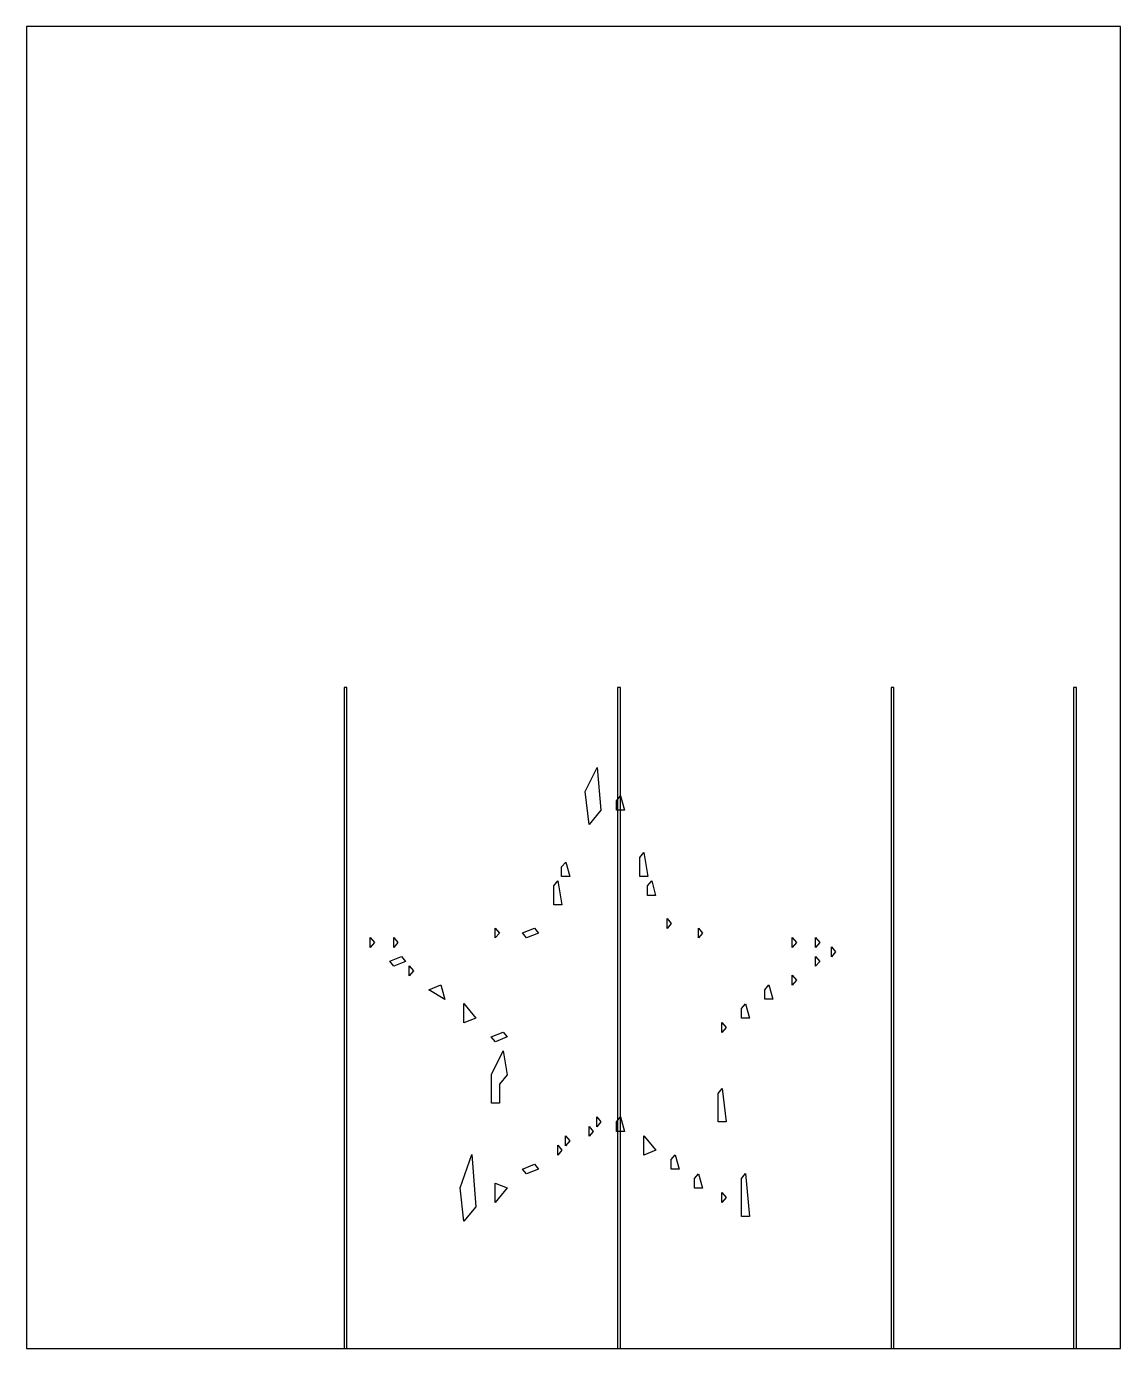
# Model space of a CAD drawing. Header units: millimetres. Extents: x 0 to 1200, y 0 to 1450.
import ezdxf

# ---------------------------------------------------------------- set-up
doc = ezdxf.new("R2010")
doc.units = ezdxf.units.MM
for name, color, linetype in [('OUTLINE', 5, 'Continuous'), ('PIECE', 3, 'Continuous'), ('SLOT', 1, 'Continuous')]:
    doc.layers.add(name, color=color, linetype=linetype)

msp = doc.modelspace()

# ---------------------------------------------------------------- linework, layer by layer
at = {"layer": 'OUTLINE'}
msp.add_lwpolyline([(0, 0), (1200, 0), (1200, 1450), (0, 1450), (0, 0)], close=True, dxfattribs=at)
at = {"layer": 'PIECE'}
for points in [[(625.8, 637.3), (630.1, 590.3), (617.1, 574.6), (612.8, 611.1), (625.8, 637.3)], [(647, 600.8), (651.5, 606.1), (655.8, 590.3), (647, 590.3), (647, 600.8)], [(677.2, 544), (681.5, 517.8), (672.8, 517.8), (672.8, 538.6), (677.2, 544)], [(591.5, 533.6), (595.8, 517.8), (587, 517.8), (587, 528.3), (591.5, 533.6)], [(587.3, 486.7), (578.5, 486.7), (578.5, 507.5), (582.9, 512.9), (587.3, 486.7)], [(690.1, 497), (681.3, 497), (681.3, 507.5), (685.8, 512.9), (690.1, 497)], [(707.3, 466.1), (702.8, 460.6), (702.8, 471.5), (707.3, 466.1)], [(381.6, 445.4), (377, 439.9), (377, 450.8), (381.6, 445.4)], [(407.3, 445.4), (402.8, 439.9), (402.8, 450.8), (407.3, 445.4)], [(518.7, 455.7), (514.2, 450.3), (514.2, 461.2), (518.7, 455.7)], [(561.6, 455.7), (548.5, 450.4), (544.1, 455.8), (557.2, 461), (561.6, 455.7)], [(737, 450.3), (737, 461.2), (741.6, 455.7), (737, 450.3)], [(839.9, 450.8), (844.4, 445.4), (839.9, 439.9), (839.9, 450.8)], [(865.6, 439.9), (865.6, 450.8), (870.1, 445.4), (865.6, 439.9)], [(887.3, 435), (882.8, 429.5), (882.8, 440.5), (887.3, 435)], [(415.9, 424.6), (402.8, 419.3), (398.4, 424.7), (411.5, 429.9), (415.9, 424.6)], [(870.1, 424.6), (865.6, 419.2), (865.6, 430.1), (870.1, 424.6)], [(424.4, 414.3), (419.9, 408.8), (419.9, 419.7), (424.4, 414.3)], [(844.4, 403.9), (839.9, 398.5), (839.9, 409.4), (844.4, 403.9)], [(454.4, 398.9), (458.7, 383), (441.2, 393.6), (454.4, 398.9)], [(814.3, 399), (818.7, 383.1), (809.9, 383.1), (809.9, 393.6), (814.3, 399)], [(479.9, 378.3), (493, 362.5), (479.9, 357.2), (479.9, 378.3)], [(793, 362.4), (784.2, 362.4), (784.2, 372.9), (788.6, 378.2), (793, 362.4)], [(767.3, 352.1), (762.8, 346.7), (762.8, 357.6), (767.3, 352.1)], [(522.9, 347.1), (527.3, 341.7), (514.3, 336.5), (509.8, 341.8), (522.9, 347.1)], [(522.9, 326.6), (527.2, 300.3), (518.7, 290), (518.7, 269.2), (509.9, 269.2), (509.9, 300.4), (522.9, 326.6)], [(767.3, 248.5), (758.5, 248.5), (758.5, 279.7), (762.9, 285.1), (767.3, 248.5)], [(630.1, 248.6), (625.6, 243.1), (625.6, 254), (630.1, 248.6)], [(647, 248.6), (651.5, 254), (655.8, 238.1), (647, 238.1), (647, 248.6)], [(595.8, 227.9), (591.3, 222.4), (591.3, 233.3), (595.8, 227.9)], [(617, 243.7), (621.6, 238.2), (617, 232.8), (617, 243.7)], [(677, 212.2), (677, 233.3), (690.2, 217.5), (677, 212.2)], [(582.8, 223), (587.3, 217.5), (582.8, 212), (582.8, 223)], [(493, 155.3), (479.9, 139.6), (475.6, 176.1), (488.6, 212.8), (493, 155.3)], [(711.5, 212.5), (715.8, 196.7), (707, 196.7), (707, 207.2), (711.5, 212.5)], [(548.5, 191.5), (544.1, 196.8), (557.2, 202.1), (561.6, 196.7), (548.5, 191.5)], [(732.8, 176), (732.8, 186.5), (737.2, 191.8), (741.6, 176), (732.8, 176)], [(788.6, 191.9), (793, 144.9), (784.2, 144.9), (784.2, 186.5), (788.6, 191.9)], [(514.2, 160.3), (514.2, 181.4), (527.3, 176.1), (514.2, 160.3)], [(767.3, 165.7), (762.8, 160.3), (762.8, 171.2), (767.3, 165.7)]]:
    msp.add_lwpolyline(points, close=True, dxfattribs=at)
at = {"layer": 'SLOT'}
for points in [[(348.4, 0), (351.5, 0), (351.5, 725), (348.4, 725), (348.4, 0)], [(648.4, 0), (651.6, 0), (651.6, 725), (648.4, 725), (648.4, 0)], [(948.4, 0), (951.5, 0), (951.5, 725), (948.4, 725), (948.4, 0)], [(1148.5, 0), (1151.5, 0), (1151.5, 725), (1148.5, 725), (1148.5, 0)]]:
    msp.add_lwpolyline(points, close=True, dxfattribs=at)

doc.saveas('drawing.dxf')
